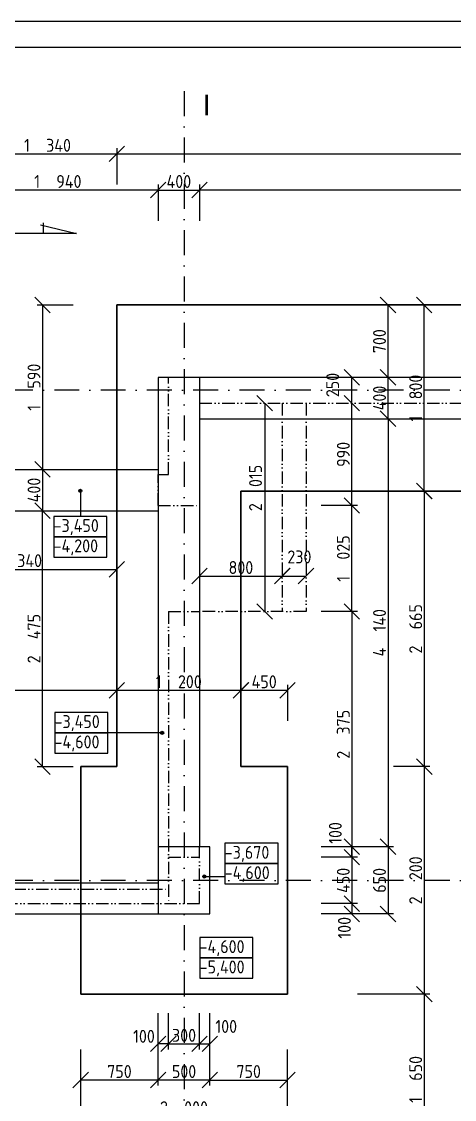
# Model space of a CAD drawing. Extents: x 4511820 to 5180432, y -1526536 to -944957.
# Drawn here: x 5134621 to 5138808, y -1447002 to -1436577 of the extents above; entities that cross this region are included whole.
import ezdxf

# ---------------------------------------------------------------- set-up
doc = ezdxf.new("R2010")
doc.units = 0
doc.header["$MEASUREMENT"] = 0
doc.linetypes.add('ACAD_ISO12W100', pattern=[22, 12, -3, 0.5, -3, 0.5, -3])
doc.linetypes.add('BODKOCIARKOVANA_3', pattern=[5.6, 3, -1.3, 0, -1.3])
doc.layers.get('0').update_dxf_attribs({"linetype": 'CONTINUOUS'})
doc.layers.get('Defpoints').update_dxf_attribs({"color": 61, "linetype": 'CONTINUOUS'})
for name, color, linetype in [('KÓTY', 4, 'CONTINUOUS'), ('MÚRY', 1, 'CONTINUOUS'), ('osi', 253, 'CONTINUOUS'), ('TENKÁ', 7, 'CONTINUOUS')]:
    doc.layers.add(name, color=color, linetype=linetype)
doc.styles.add('styl1', font='arial.ttf')
doc.styles.add('STYLE1', font='isocp.shx')
doc.dimstyles.new('STANDARD-50', dxfattribs={"dimtxt": 125, "dimasz": 150, "dimexe": 10, "dimexo": 200, "dimgap": 20, "dimtad": 1, "dimdsep": 46, "dimlunit": 6, "dimtxsty": 'STYLE1', "dimblk1": 'OBLIQUE', "dimblk2": 'OBLIQUE', "dimsah": 1, "dimcen": 2.5, "dimse1": 1, "dimse2": 1, "dimadec": 0, "dimazin": 0, "dimtfac": 1, "dimtmove": 1, "dimatfit": 3, "dimldrblk": 'OBLIQUE', "dimfxl": 1, "dimtolj": 1, "dimtzin": 0, "dimarcsym": 0})

# ---------------------------------------------------------------- blocks, each defined once
blk = doc.blocks.new('_OBLIQUE')
at = {"color": 0, "linetype": 'ByBlock'}
blk.add_line((-0.5, -0.5), (0.5, 0.5), dxfattribs=at)
blk = doc.blocks.new('*D37853')
at = {"layer": 'Defpoints', "color": 0}
for p in [(5135542, -1437856), (5135542, -1439318), (5134202, -1439718)]:
    blk.add_point(p, dxfattribs=at)
at = {"layer": 'KÓTY', "color": 0, "lineweight": -2}
blk.add_line((5134202, -1437856), (5135542, -1437856), dxfattribs=at)
at = {"layer": 'KÓTY', "color": 0, "linetype": 'ByBlock', "lineweight": -2, "xscale": 150, "yscale": 150, "zscale": 150, "rotation": 180}
blk.add_blockref('_OBLIQUE', (5134202, -1437856), dxfattribs=at)
at = {"layer": 'KÓTY', "color": 0, "linetype": 'ByBlock', "lineweight": -2, "xscale": 150, "yscale": 150, "zscale": 150}
blk.add_blockref('_OBLIQUE', (5135542, -1437856), dxfattribs=at)
at = {"layer": 'KÓTY', "color": 0, "insert": (5134872, -1437774), "char_height": 125, "attachment_point": 5, "style": 'STYLE1'}
blk.add_mtext('\\A1;1ﾠ340', dxfattribs=at)
blk = doc.blocks.new('*D37854')
at = {"layer": 'Defpoints', "color": 0}
for p in [(5149872, -1437856), (5135542, -1439318), (5149872, -1439318)]:
    blk.add_point(p, dxfattribs=at)
at = {"layer": 'KÓTY', "color": 0, "lineweight": -2}
blk.add_line((5135542, -1437856), (5149872, -1437856), dxfattribs=at)
at = {"layer": 'KÓTY', "color": 0, "linetype": 'ByBlock', "lineweight": -2, "xscale": 150, "yscale": 150, "zscale": 150, "rotation": 180}
blk.add_blockref('_OBLIQUE', (5135542, -1437856), dxfattribs=at)
at = {"layer": 'KÓTY', "color": 0, "linetype": 'ByBlock', "lineweight": -2, "xscale": 150, "yscale": 150, "zscale": 150}
blk.add_blockref('_OBLIQUE', (5149872, -1437856), dxfattribs=at)
at = {"layer": 'KÓTY', "color": 0, "insert": (5142707, -1437774), "char_height": 125, "attachment_point": 5, "style": 'STYLE1'}
blk.add_mtext('\\A1;14ﾠ330', dxfattribs=at)
blk = doc.blocks.new('*D37917')
at = {"layer": 'Defpoints', "color": 0}
for p in [(5130552, -1445983), (5135192, -1445983), (5135192, -1447165)]:
    blk.add_point(p, dxfattribs=at)
at = {"layer": 'KÓTY', "color": 0, "lineweight": -2}
blk.add_line((5130552, -1447165), (5135192, -1447165), dxfattribs=at)
at = {"layer": 'KÓTY', "color": 0, "linetype": 'ByBlock', "lineweight": -2, "xscale": 150, "yscale": 150, "zscale": 150, "rotation": 180}
blk.add_blockref('_OBLIQUE', (5130552, -1447165), dxfattribs=at)
at = {"layer": 'KÓTY', "color": 0, "linetype": 'ByBlock', "lineweight": -2, "xscale": 150, "yscale": 150, "zscale": 150}
blk.add_blockref('_OBLIQUE', (5135192, -1447165), dxfattribs=at)
at = {"layer": 'KÓTY', "color": 0, "insert": (5132872, -1447082), "char_height": 125, "attachment_point": 5, "style": 'STYLE1'}
blk.add_mtext('\\A1;4ﾠ640', dxfattribs=at)
blk = doc.blocks.new('*D37918')
at = {"layer": 'Defpoints', "color": 0}
for p in [(5135192, -1445983), (5137192, -1445983), (5137192, -1447165)]:
    blk.add_point(p, dxfattribs=at)
at = {"layer": 'KÓTY', "color": 0, "lineweight": -2}
blk.add_line((5135192, -1447165), (5137192, -1447165), dxfattribs=at)
at = {"layer": 'KÓTY', "color": 0, "linetype": 'ByBlock', "lineweight": -2, "xscale": 150, "yscale": 150, "zscale": 150, "rotation": 180}
blk.add_blockref('_OBLIQUE', (5135192, -1447165), dxfattribs=at)
at = {"layer": 'KÓTY', "color": 0, "linetype": 'ByBlock', "lineweight": -2, "xscale": 150, "yscale": 150, "zscale": 150}
blk.add_blockref('_OBLIQUE', (5137192, -1447165), dxfattribs=at)
at = {"layer": 'KÓTY', "color": 0, "insert": (5136192, -1447082), "char_height": 125, "attachment_point": 5, "style": 'STYLE1'}
blk.add_mtext('\\A1;2ﾠ000', dxfattribs=at)
blk = doc.blocks.new('*D37925')
at = {"layer": 'Defpoints', "color": 0}
for p in [(5135942.5, -1445208), (5136442.5, -1445208), (5135942.5, -1446814.5)]:
    blk.add_point(p, dxfattribs=at)
at = {"layer": 'KÓTY', "color": 0, "lineweight": -2}
blk.add_line((5136442.5, -1446814.5), (5135942.5, -1446814.5), dxfattribs=at)
at = {"layer": 'KÓTY', "color": 0, "linetype": 'ByBlock', "lineweight": -2, "xscale": 150, "yscale": 150, "zscale": 150, "rotation": 180}
blk.add_blockref('_OBLIQUE', (5135942.5, -1446814.5), dxfattribs=at)
at = {"layer": 'KÓTY', "color": 0, "linetype": 'ByBlock', "lineweight": -2, "xscale": 150, "yscale": 150, "zscale": 150}
blk.add_blockref('_OBLIQUE', (5136442.5, -1446814.5), dxfattribs=at)
at = {"layer": 'KÓTY', "color": 0, "insert": (5136192.5, -1446732), "char_height": 125, "attachment_point": 5, "style": 'STYLE1'}
blk.add_mtext('\\A1;500', dxfattribs=at)
blk = doc.blocks.new('*D37926')
at = {"layer": 'Defpoints', "color": 0}
for p in [(5135192.5, -1445208), (5135942.5, -1445208), (5135192.5, -1446814.5)]:
    blk.add_point(p, dxfattribs=at)
at = {"layer": 'KÓTY', "color": 0, "lineweight": -2}
blk.add_line((5135942.5, -1446814.5), (5135192.5, -1446814.5), dxfattribs=at)
at = {"layer": 'KÓTY', "color": 0, "linetype": 'ByBlock', "lineweight": -2, "xscale": 150, "yscale": 150, "zscale": 150, "rotation": 180}
blk.add_blockref('_OBLIQUE', (5135192.5, -1446814.5), dxfattribs=at)
at = {"layer": 'KÓTY', "color": 0, "linetype": 'ByBlock', "lineweight": -2, "xscale": 150, "yscale": 150, "zscale": 150}
blk.add_blockref('_OBLIQUE', (5135942.5, -1446814.5), dxfattribs=at)
at = {"layer": 'KÓTY', "color": 0, "insert": (5135567.5, -1446732), "char_height": 125, "attachment_point": 5, "style": 'STYLE1'}
blk.add_mtext('\\A1;750', dxfattribs=at)
blk = doc.blocks.new('*D37927')
at = {"layer": 'Defpoints', "color": 0}
for p in [(5136442.5, -1445208), (5137192.5, -1445208), (5137192.5, -1446814.5)]:
    blk.add_point(p, dxfattribs=at)
at = {"layer": 'KÓTY', "color": 0, "lineweight": -2}
blk.add_line((5136442.5, -1446814.5), (5137192.5, -1446814.5), dxfattribs=at)
at = {"layer": 'KÓTY', "color": 0, "linetype": 'ByBlock', "lineweight": -2, "xscale": 150, "yscale": 150, "zscale": 150, "rotation": 180}
blk.add_blockref('_OBLIQUE', (5136442.5, -1446814.5), dxfattribs=at)
at = {"layer": 'KÓTY', "color": 0, "linetype": 'ByBlock', "lineweight": -2, "xscale": 150, "yscale": 150, "zscale": 150}
blk.add_blockref('_OBLIQUE', (5137192.5, -1446814.5), dxfattribs=at)
at = {"layer": 'KÓTY', "color": 0, "insert": (5136817.5, -1446732), "char_height": 125, "attachment_point": 5, "style": 'STYLE1'}
blk.add_mtext('\\A1;750', dxfattribs=at)
blk = doc.blocks.new('*D37928')
at = {"layer": 'Defpoints', "color": 0}
for p in [(5136342.5, -1444940.5), (5136442.5, -1444940.5), (5136442.5, -1446464.5)]:
    blk.add_point(p, dxfattribs=at)
at = {"layer": 'KÓTY', "color": 0, "lineweight": -2}
blk.add_line((5136342.5, -1446464.5), (5136442.5, -1446464.5), dxfattribs=at)
at = {"layer": 'KÓTY', "color": 0, "linetype": 'ByBlock', "lineweight": -2, "xscale": 150, "yscale": 150, "zscale": 150, "rotation": 180}
blk.add_blockref('_OBLIQUE', (5136342.5, -1446464.5), dxfattribs=at)
at = {"layer": 'KÓTY', "color": 0, "linetype": 'ByBlock', "lineweight": -2, "xscale": 150, "yscale": 150, "zscale": 150}
blk.add_blockref('_OBLIQUE', (5136442.5, -1446464.5), dxfattribs=at)
at = {"layer": 'KÓTY', "color": 0, "insert": (5136600.5, -1446296), "char_height": 125, "attachment_point": 5, "style": 'STYLE1'}
blk.add_mtext('\\A1;100', dxfattribs=at)
blk = doc.blocks.new('*D37929')
at = {"layer": 'Defpoints', "color": 0}
for p in [(5135942.5, -1444940.5), (5136042.5, -1444940.5), (5135942.5, -1446464.5)]:
    blk.add_point(p, dxfattribs=at)
at = {"layer": 'KÓTY', "color": 0, "lineweight": -2}
blk.add_line((5136042.5, -1446464.5), (5135942.5, -1446464.5), dxfattribs=at)
at = {"layer": 'KÓTY', "color": 0, "linetype": 'ByBlock', "lineweight": -2, "xscale": 150, "yscale": 150, "zscale": 150, "rotation": 180}
blk.add_blockref('_OBLIQUE', (5135942.5, -1446464.5), dxfattribs=at)
at = {"layer": 'KÓTY', "color": 0, "linetype": 'ByBlock', "lineweight": -2, "xscale": 150, "yscale": 150, "zscale": 150}
blk.add_blockref('_OBLIQUE', (5136042.5, -1446464.5), dxfattribs=at)
at = {"layer": 'KÓTY', "color": 0, "insert": (5135805, -1446391.5), "char_height": 125, "attachment_point": 5, "style": 'STYLE1'}
blk.add_mtext('\\A1;100', dxfattribs=at)
blk = doc.blocks.new('*D37930')
at = {"layer": 'Defpoints', "color": 0}
for p in [(5136042.5, -1445108), (5136342.5, -1445108), (5136342.5, -1446464.5)]:
    blk.add_point(p, dxfattribs=at)
at = {"layer": 'KÓTY', "color": 0, "lineweight": -2}
blk.add_line((5136042.5, -1446464.5), (5136342.5, -1446464.5), dxfattribs=at)
at = {"layer": 'KÓTY', "color": 0, "linetype": 'ByBlock', "lineweight": -2, "xscale": 150, "yscale": 150, "zscale": 150, "rotation": 180}
blk.add_blockref('_OBLIQUE', (5136042.5, -1446464.5), dxfattribs=at)
at = {"layer": 'KÓTY', "color": 0, "linetype": 'ByBlock', "lineweight": -2, "xscale": 150, "yscale": 150, "zscale": 150}
blk.add_blockref('_OBLIQUE', (5136342.5, -1446464.5), dxfattribs=at)
at = {"layer": 'KÓTY', "color": 0, "insert": (5136192.5, -1446382), "char_height": 125, "attachment_point": 5, "style": 'STYLE1'}
blk.add_mtext('\\A1;300', dxfattribs=at)
blk = doc.blocks.new('*D37933')
at = {"layer": 'Defpoints', "color": 0}
for p in [(5132702, -1443045), (5135542, -1443045), (5135542, -1443045)]:
    blk.add_point(p, dxfattribs=at)
at = {"layer": 'KÓTY', "color": 0, "lineweight": -2}
blk.add_line((5132702, -1443045), (5135542, -1443045), dxfattribs=at)
at = {"layer": 'KÓTY', "color": 0, "linetype": 'ByBlock', "lineweight": -2, "xscale": 150, "yscale": 150, "zscale": 150, "rotation": 180}
blk.add_blockref('_OBLIQUE', (5132702, -1443045), dxfattribs=at)
at = {"layer": 'KÓTY', "color": 0, "linetype": 'ByBlock', "lineweight": -2, "xscale": 150, "yscale": 150, "zscale": 150}
blk.add_blockref('_OBLIQUE', (5135542, -1443045), dxfattribs=at)
at = {"layer": 'KÓTY', "color": 0, "insert": (5134122, -1442962), "char_height": 125, "attachment_point": 5, "style": 'STYLE1'}
blk.add_mtext('\\A1;2ﾠ840', dxfattribs=at)
blk = doc.blocks.new('*D37944')
at = {"layer": 'Defpoints', "color": 0}
for p in [(5135462, -1439318), (5134824, -1440908), (5135462, -1440908)]:
    blk.add_point(p, dxfattribs=at)
at = {"layer": 'KÓTY', "color": 0, "lineweight": -2}
blk.add_line((5134824, -1439318), (5134824, -1440908), dxfattribs=at)
at = {"layer": 'KÓTY', "color": 0, "linetype": 'ByBlock', "lineweight": -2, "xscale": 150, "yscale": 150, "zscale": 150}
for p, rotation in [((5134824, -1439318), 90), ((5134824, -1440908), 270)]:
    blk.add_blockref('_OBLIQUE', p, dxfattribs=dict(at, rotation=rotation))
at = {"layer": 'KÓTY', "color": 0, "insert": (5134741, -1440113), "char_height": 125, "attachment_point": 5, "rotation": 90, "style": 'STYLE1'}
blk.add_mtext('\\A1;1ﾠ590', dxfattribs=at)
blk = doc.blocks.new('*D37945')
at = {"layer": 'Defpoints', "color": 0}
for p in [(5135462, -1440908), (5134824, -1441308), (5135462, -1441308)]:
    blk.add_point(p, dxfattribs=at)
at = {"layer": 'KÓTY', "color": 0, "lineweight": -2}
blk.add_line((5134824, -1440908), (5134824, -1441308), dxfattribs=at)
at = {"layer": 'KÓTY', "color": 0, "linetype": 'ByBlock', "lineweight": -2, "xscale": 150, "yscale": 150, "zscale": 150}
for p, rotation in [((5134824, -1440908), 90), ((5134824, -1441308), 270)]:
    blk.add_blockref('_OBLIQUE', p, dxfattribs=dict(at, rotation=rotation))
at = {"layer": 'KÓTY', "color": 0, "insert": (5134741.5, -1441108), "char_height": 125, "attachment_point": 5, "rotation": 90, "style": 'STYLE1'}
blk.add_mtext('\\A1;400', dxfattribs=at)
blk = doc.blocks.new('*D37947')
at = {"layer": 'Defpoints', "color": 0}
for p in [(5134824, -1441308), (5135542, -1441308), (5135542, -1443783)]:
    blk.add_point(p, dxfattribs=at)
at = {"layer": 'KÓTY', "color": 0, "lineweight": -2}
blk.add_line((5134824, -1443783), (5134824, -1441308), dxfattribs=at)
at = {"layer": 'KÓTY', "color": 0, "linetype": 'ByBlock', "lineweight": -2, "xscale": 150, "yscale": 150, "zscale": 150}
for p, rotation in [((5134824, -1441308), 90), ((5134824, -1443783), 270)]:
    blk.add_blockref('_OBLIQUE', p, dxfattribs=dict(at, rotation=rotation))
at = {"layer": 'KÓTY', "color": 0, "insert": (5134741, -1442545), "char_height": 125, "attachment_point": 5, "rotation": 90, "style": 'STYLE1'}
blk.add_mtext('\\A1;2ﾠ475', dxfattribs=at)
blk = doc.blocks.new('*D37962')
at = {"layer": 'Defpoints', "color": 0}
for p in [(5135542, -1441875), (5134202, -1442548), (5135542, -1442548)]:
    blk.add_point(p, dxfattribs=at)
at = {"layer": 'KÓTY', "color": 0, "lineweight": -2}
blk.add_line((5134202, -1441875), (5135542, -1441875), dxfattribs=at)
at = {"layer": 'KÓTY', "color": 0, "linetype": 'ByBlock', "lineweight": -2, "xscale": 150, "yscale": 150, "zscale": 150, "rotation": 180}
blk.add_blockref('_OBLIQUE', (5134202, -1441875), dxfattribs=at)
at = {"layer": 'KÓTY', "color": 0, "linetype": 'ByBlock', "lineweight": -2, "xscale": 150, "yscale": 150, "zscale": 150}
blk.add_blockref('_OBLIQUE', (5135542, -1441875), dxfattribs=at)
at = {"layer": 'KÓTY', "color": 0, "insert": (5134592, -1441791), "char_height": 125, "attachment_point": 5, "style": 'STYLE1'}
blk.add_mtext('\\A1;1ﾠ340', dxfattribs=at)
blk = doc.blocks.new('*D37995')
at = {"layer": 'Defpoints', "color": 0}
for p in [(5135542, -1443045), (5136742, -1443045), (5136742, -1443045)]:
    blk.add_point(p, dxfattribs=at)
at = {"layer": 'KÓTY', "color": 0, "lineweight": -2}
blk.add_line((5135542, -1443045), (5136742, -1443045), dxfattribs=at)
at = {"layer": 'KÓTY', "color": 0, "linetype": 'ByBlock', "lineweight": -2, "xscale": 150, "yscale": 150, "zscale": 150, "rotation": 180}
blk.add_blockref('_OBLIQUE', (5135542, -1443045), dxfattribs=at)
at = {"layer": 'KÓTY', "color": 0, "linetype": 'ByBlock', "lineweight": -2, "xscale": 150, "yscale": 150, "zscale": 150}
blk.add_blockref('_OBLIQUE', (5136742, -1443045), dxfattribs=at)
at = {"layer": 'KÓTY', "color": 0, "insert": (5136142, -1442962), "char_height": 125, "attachment_point": 5, "style": 'STYLE1'}
blk.add_mtext('\\A1;1ﾠ200', dxfattribs=at)
blk = doc.blocks.new('*D37996')
at = {"layer": 'Defpoints', "color": 0}
for p in [(5137192, -1443783), (5137192, -1445983), (5138516, -1445983)]:
    blk.add_point(p, dxfattribs=at)
at = {"layer": 'KÓTY', "color": 0, "lineweight": -2}
blk.add_line((5138516, -1443783), (5138516, -1445983), dxfattribs=at)
at = {"layer": 'KÓTY', "color": 0, "linetype": 'ByBlock', "lineweight": -2, "xscale": 150, "yscale": 150, "zscale": 150}
for p, rotation in [((5138516, -1443783), 90), ((5138516, -1445983), 270)]:
    blk.add_blockref('_OBLIQUE', p, dxfattribs=dict(at, rotation=rotation))
at = {"layer": 'KÓTY', "color": 0, "insert": (5138433, -1444883), "char_height": 125, "attachment_point": 5, "rotation": 90, "style": 'STYLE1'}
blk.add_mtext('\\A1;2ﾠ200', dxfattribs=at)
blk = doc.blocks.new('*D37997')
at = {"layer": 'Defpoints', "color": 0}
for p in [(5136742, -1441118), (5136742, -1443783), (5138516, -1443783)]:
    blk.add_point(p, dxfattribs=at)
at = {"layer": 'KÓTY', "color": 0, "lineweight": -2}
blk.add_line((5138516, -1441118), (5138516, -1443783), dxfattribs=at)
at = {"layer": 'KÓTY', "color": 0, "linetype": 'ByBlock', "lineweight": -2, "xscale": 150, "yscale": 150, "zscale": 150}
for p, rotation in [((5138516, -1441118), 90), ((5138516, -1443783), 270)]:
    blk.add_blockref('_OBLIQUE', p, dxfattribs=dict(at, rotation=rotation))
at = {"layer": 'KÓTY', "color": 0, "insert": (5138433, -1442450), "char_height": 125, "attachment_point": 5, "rotation": 90, "style": 'STYLE1'}
blk.add_mtext('\\A1;2ﾠ665', dxfattribs=at)
blk = doc.blocks.new('*D37998')
at = {"layer": 'Defpoints', "color": 0}
for p in [(5136342, -1440418), (5136342, -1444558), (5138166, -1444558)]:
    blk.add_point(p, dxfattribs=at)
at = {"layer": 'KÓTY', "color": 0, "lineweight": -2}
blk.add_line((5138166, -1440418), (5138166, -1444558), dxfattribs=at)
at = {"layer": 'KÓTY', "color": 0, "linetype": 'ByBlock', "lineweight": -2, "xscale": 150, "yscale": 150, "zscale": 150}
for p, rotation in [((5138166, -1440418), 90), ((5138166, -1444558), 270)]:
    blk.add_blockref('_OBLIQUE', p, dxfattribs=dict(at, rotation=rotation))
at = {"layer": 'KÓTY', "color": 0, "insert": (5138083, -1442488), "char_height": 125, "attachment_point": 5, "rotation": 90, "style": 'STYLE1'}
blk.add_mtext('\\A1;4ﾠ140', dxfattribs=at)
blk = doc.blocks.new('*D37999')
at = {"layer": 'Defpoints', "color": 0}
for p in [(5136342.5, -1444558), (5137815.5, -1444558), (5136342.5, -1444658)]:
    blk.add_point(p, dxfattribs=at)
at = {"layer": 'KÓTY', "color": 0, "lineweight": -2}
blk.add_line((5137815.5, -1444658), (5137815.5, -1444558), dxfattribs=at)
at = {"layer": 'KÓTY', "color": 0, "linetype": 'ByBlock', "lineweight": -2, "xscale": 150, "yscale": 150, "zscale": 150}
for p, rotation in [((5137815.5, -1444558), 90), ((5137815.5, -1444658), 270)]:
    blk.add_blockref('_OBLIQUE', p, dxfattribs=dict(at, rotation=rotation))
at = {"layer": 'KÓTY', "color": 0, "insert": (5137655.5, -1444424.5), "char_height": 125, "attachment_point": 5, "rotation": 90, "style": 'STYLE1'}
blk.add_mtext('\\A1;100', dxfattribs=at)
blk = doc.blocks.new('*D38000')
at = {"layer": 'Defpoints', "color": 0}
for p in [(5136042, -1442283), (5136042, -1444658), (5137815, -1444658)]:
    blk.add_point(p, dxfattribs=at)
at = {"layer": 'KÓTY', "color": 0, "lineweight": -2}
blk.add_line((5137815, -1442283), (5137815, -1444658), dxfattribs=at)
at = {"layer": 'KÓTY', "color": 0, "linetype": 'ByBlock', "lineweight": -2, "xscale": 150, "yscale": 150, "zscale": 150}
for p, rotation in [((5137815, -1442283), 90), ((5137815, -1444658), 270)]:
    blk.add_blockref('_OBLIQUE', p, dxfattribs=dict(at, rotation=rotation))
at = {"layer": 'KÓTY', "color": 0, "insert": (5137733, -1443470), "char_height": 125, "attachment_point": 5, "rotation": 90, "style": 'STYLE1'}
blk.add_mtext('\\A1;2ﾠ375', dxfattribs=at)
blk = doc.blocks.new('*D38001')
at = {"layer": 'Defpoints', "color": 0}
for p in [(5136142, -1441258), (5137815, -1441258), (5136042, -1442283)]:
    blk.add_point(p, dxfattribs=at)
at = {"layer": 'KÓTY', "color": 0, "lineweight": -2}
blk.add_line((5137815, -1442283), (5137815, -1441258), dxfattribs=at)
at = {"layer": 'KÓTY', "color": 0, "linetype": 'ByBlock', "lineweight": -2, "xscale": 150, "yscale": 150, "zscale": 150}
for p, rotation in [((5137815, -1441258), 90), ((5137815, -1442283), 270)]:
    blk.add_blockref('_OBLIQUE', p, dxfattribs=dict(at, rotation=rotation))
at = {"layer": 'KÓTY', "color": 0, "insert": (5137733, -1441770), "char_height": 125, "attachment_point": 5, "rotation": 90, "style": 'STYLE1'}
blk.add_mtext('\\A1;1ﾠ025', dxfattribs=at)
blk = doc.blocks.new('*D38002')
at = {"layer": 'Defpoints', "color": 0}
for p in [(5136342.5, -1440268), (5137815.5, -1440268), (5136342.5, -1441258)]:
    blk.add_point(p, dxfattribs=at)
at = {"layer": 'KÓTY', "color": 0, "lineweight": -2}
blk.add_line((5137815.5, -1441258), (5137815.5, -1440268), dxfattribs=at)
at = {"layer": 'KÓTY', "color": 0, "linetype": 'ByBlock', "lineweight": -2, "xscale": 150, "yscale": 150, "zscale": 150}
for p, rotation in [((5137815.5, -1440268), 90), ((5137815.5, -1441258), 270)]:
    blk.add_blockref('_OBLIQUE', p, dxfattribs=dict(at, rotation=rotation))
at = {"layer": 'KÓTY', "color": 0, "insert": (5137733, -1440763), "char_height": 125, "attachment_point": 5, "rotation": 90, "style": 'STYLE1'}
blk.add_mtext('\\A1;990', dxfattribs=at)
blk = doc.blocks.new('*D38003')
at = {"layer": 'Defpoints', "color": 0}
for p in [(5137815, -1440018), (5137815, -1440018), (5137815, -1440268)]:
    blk.add_point(p, dxfattribs=at)
at = {"layer": 'KÓTY', "color": 0, "lineweight": -2}
blk.add_line((5137815, -1440268), (5137815, -1440018), dxfattribs=at)
at = {"layer": 'KÓTY', "color": 0, "linetype": 'ByBlock', "lineweight": -2, "xscale": 150, "yscale": 150, "zscale": 150}
for p, rotation in [((5137815, -1440018), 90), ((5137815, -1440268), 270)]:
    blk.add_blockref('_OBLIQUE', p, dxfattribs=dict(at, rotation=rotation))
at = {"layer": 'KÓTY', "color": 0, "insert": (5137630, -1440092), "char_height": 125, "attachment_point": 5, "rotation": 90, "style": 'STYLE1'}
blk.add_mtext('\\A1;250', dxfattribs=at)
blk = doc.blocks.new('*D38004')
at = {"layer": 'Defpoints', "color": 0}
for p in [(5138165.5, -1440018), (5138165.5, -1440018), (5138165.5, -1440418)]:
    blk.add_point(p, dxfattribs=at)
at = {"layer": 'KÓTY', "color": 0, "lineweight": -2}
blk.add_line((5138165.5, -1440418), (5138165.5, -1440018), dxfattribs=at)
at = {"layer": 'KÓTY', "color": 0, "linetype": 'ByBlock', "lineweight": -2, "xscale": 150, "yscale": 150, "zscale": 150}
for p, rotation in [((5138165.5, -1440018), 90), ((5138165.5, -1440418), 270)]:
    blk.add_blockref('_OBLIQUE', p, dxfattribs=dict(at, rotation=rotation))
at = {"layer": 'KÓTY', "color": 0, "insert": (5138083, -1440218), "char_height": 125, "attachment_point": 5, "rotation": 90, "style": 'STYLE1'}
blk.add_mtext('\\A1;400', dxfattribs=at)
blk = doc.blocks.new('*D38005')
at = {"layer": 'Defpoints', "color": 0}
for p in [(5138165.5, -1439318), (5138165.5, -1439318), (5138165.5, -1440018)]:
    blk.add_point(p, dxfattribs=at)
at = {"layer": 'KÓTY', "color": 0, "lineweight": -2}
blk.add_line((5138165.5, -1440018), (5138165.5, -1439318), dxfattribs=at)
at = {"layer": 'KÓTY', "color": 0, "linetype": 'ByBlock', "lineweight": -2, "xscale": 150, "yscale": 150, "zscale": 150}
for p, rotation in [((5138165.5, -1439318), 90), ((5138165.5, -1440018), 270)]:
    blk.add_blockref('_OBLIQUE', p, dxfattribs=dict(at, rotation=rotation))
at = {"layer": 'KÓTY', "color": 0, "insert": (5138083, -1439668), "char_height": 125, "attachment_point": 5, "rotation": 90, "style": 'STYLE1'}
blk.add_mtext('\\A1;700', dxfattribs=at)
blk = doc.blocks.new('*D38006')
at = {"layer": 'Defpoints', "color": 0}
for p in [(5138515.5, -1439318), (5138515.5, -1439318), (5138515.5, -1441118)]:
    blk.add_point(p, dxfattribs=at)
at = {"layer": 'KÓTY', "color": 0, "lineweight": -2}
blk.add_line((5138515.5, -1441118), (5138515.5, -1439318), dxfattribs=at)
at = {"layer": 'KÓTY', "color": 0, "linetype": 'ByBlock', "lineweight": -2, "xscale": 150, "yscale": 150, "zscale": 150}
for p, rotation in [((5138515.5, -1439318), 90), ((5138515.5, -1441118), 270)]:
    blk.add_blockref('_OBLIQUE', p, dxfattribs=dict(at, rotation=rotation))
at = {"layer": 'KÓTY', "color": 0, "insert": (5138432.957367, -1440218), "char_height": 125, "attachment_point": 5, "rotation": 90, "style": 'STYLE1'}
blk.add_mtext('\\A1;1ﾠ800', dxfattribs=at)
blk = doc.blocks.new('*D38007')
at = {"layer": 'Defpoints', "color": 0}
for p in [(5137142, -1440268), (5136973, -1442283), (5137142, -1442283)]:
    blk.add_point(p, dxfattribs=at)
at = {"layer": 'KÓTY', "color": 0, "lineweight": -2}
blk.add_line((5136973, -1440268), (5136973, -1442283), dxfattribs=at)
at = {"layer": 'KÓTY', "color": 0, "linetype": 'ByBlock', "lineweight": -2, "xscale": 150, "yscale": 150, "zscale": 150}
for p, rotation in [((5136973, -1440268), 90), ((5136973, -1442283), 270)]:
    blk.add_blockref('_OBLIQUE', p, dxfattribs=dict(at, rotation=rotation))
at = {"layer": 'KÓTY', "color": 0, "insert": (5136884, -1441088), "char_height": 125, "attachment_point": 5, "rotation": 90, "style": 'STYLE1'}
blk.add_mtext('\\A1;2ﾠ015', dxfattribs=at)
blk = doc.blocks.new('*D38008')
at = {"layer": 'Defpoints', "color": 0}
for p in [(5137142.5, -1441940), (5136342.5, -1442283), (5137142.5, -1442283)]:
    blk.add_point(p, dxfattribs=at)
at = {"layer": 'KÓTY', "color": 0, "lineweight": -2}
blk.add_line((5136342.5, -1441940), (5137142.5, -1441940), dxfattribs=at)
at = {"layer": 'KÓTY', "color": 0, "linetype": 'ByBlock', "lineweight": -2, "xscale": 150, "yscale": 150, "zscale": 150, "rotation": 180}
blk.add_blockref('_OBLIQUE', (5136342.5, -1441940), dxfattribs=at)
at = {"layer": 'KÓTY', "color": 0, "linetype": 'ByBlock', "lineweight": -2, "xscale": 150, "yscale": 150, "zscale": 150}
blk.add_blockref('_OBLIQUE', (5137142.5, -1441940), dxfattribs=at)
at = {"layer": 'KÓTY', "color": 0, "insert": (5136742.5, -1441857.5), "char_height": 125, "attachment_point": 5, "style": 'STYLE1'}
blk.add_mtext('\\A1;800', dxfattribs=at)
blk = doc.blocks.new('*D38009')
at = {"layer": 'Defpoints', "color": 0}
for p in [(5137142, -1441940), (5137372, -1441940), (5137372, -1441940)]:
    blk.add_point(p, dxfattribs=at)
at = {"layer": 'KÓTY', "color": 0, "lineweight": -2}
blk.add_line((5137142, -1441940), (5137372, -1441940), dxfattribs=at)
at = {"layer": 'KÓTY', "color": 0, "linetype": 'ByBlock', "lineweight": -2, "xscale": 150, "yscale": 150, "zscale": 150, "rotation": 180}
blk.add_blockref('_OBLIQUE', (5137142, -1441940), dxfattribs=at)
at = {"layer": 'KÓTY', "color": 0, "linetype": 'ByBlock', "lineweight": -2, "xscale": 150, "yscale": 150, "zscale": 150}
blk.add_blockref('_OBLIQUE', (5137372, -1441940), dxfattribs=at)
at = {"layer": 'KÓTY', "color": 0, "insert": (5137308, -1441755), "char_height": 125, "attachment_point": 5, "style": 'STYLE1'}
blk.add_mtext('\\A1;230', dxfattribs=at)
blk = doc.blocks.new('*D38010')
at = {"layer": 'Defpoints', "color": 0}
for p in [(5136342.5, -1444658), (5136342.5, -1445108), (5137815.5, -1445108)]:
    blk.add_point(p, dxfattribs=at)
at = {"layer": 'KÓTY', "color": 0, "lineweight": -2}
blk.add_line((5137815.5, -1444658), (5137815.5, -1445108), dxfattribs=at)
at = {"layer": 'KÓTY', "color": 0, "linetype": 'ByBlock', "lineweight": -2, "xscale": 150, "yscale": 150, "zscale": 150}
for p, rotation in [((5137815.5, -1444658), 90), ((5137815.5, -1445108), 270)]:
    blk.add_blockref('_OBLIQUE', p, dxfattribs=dict(at, rotation=rotation))
at = {"layer": 'KÓTY', "color": 0, "insert": (5137733, -1444883), "char_height": 125, "attachment_point": 5, "rotation": 90, "style": 'STYLE1'}
blk.add_mtext('\\A1;450', dxfattribs=at)
blk = doc.blocks.new('*D38011')
at = {"layer": 'Defpoints', "color": 0}
for p in [(5136342.5, -1445108), (5136342.5, -1445208), (5137815.5, -1445208)]:
    blk.add_point(p, dxfattribs=at)
at = {"layer": 'KÓTY', "color": 0, "lineweight": -2}
blk.add_line((5137815.5, -1445108), (5137815.5, -1445208), dxfattribs=at)
at = {"layer": 'KÓTY', "color": 0, "linetype": 'ByBlock', "lineweight": -2, "xscale": 150, "yscale": 150, "zscale": 150}
for p, rotation in [((5137815.5, -1445108), 90), ((5137815.5, -1445208), 270)]:
    blk.add_blockref('_OBLIQUE', p, dxfattribs=dict(at, rotation=rotation))
at = {"layer": 'KÓTY', "color": 0, "insert": (5137743.5, -1445341.5), "char_height": 125, "attachment_point": 5, "rotation": 90, "style": 'STYLE1'}
blk.add_mtext('\\A1;100', dxfattribs=at)
blk = doc.blocks.new('*D38012')
at = {"layer": 'Defpoints', "color": 0}
for p in [(5136442.5, -1444558), (5136442.5, -1445208), (5138165.5, -1445208)]:
    blk.add_point(p, dxfattribs=at)
at = {"layer": 'KÓTY', "color": 0, "lineweight": -2}
blk.add_line((5138165.5, -1444558), (5138165.5, -1445208), dxfattribs=at)
at = {"layer": 'KÓTY', "color": 0, "linetype": 'ByBlock', "lineweight": -2, "xscale": 150, "yscale": 150, "zscale": 150}
for p, rotation in [((5138165.5, -1444558), 90), ((5138165.5, -1445208), 270)]:
    blk.add_blockref('_OBLIQUE', p, dxfattribs=dict(at, rotation=rotation))
at = {"layer": 'KÓTY', "color": 0, "insert": (5138083, -1444883), "char_height": 125, "attachment_point": 5, "rotation": 90, "style": 'STYLE1'}
blk.add_mtext('\\A1;650', dxfattribs=at)
blk = doc.blocks.new('*D38013')
at = {"layer": 'Defpoints', "color": 0}
for p in [(5137192, -1445983), (5137192, -1447633), (5138516, -1447633)]:
    blk.add_point(p, dxfattribs=at)
at = {"layer": 'KÓTY', "color": 0, "lineweight": -2}
blk.add_line((5138516, -1445983), (5138516, -1447633), dxfattribs=at)
at = {"layer": 'KÓTY', "color": 0, "linetype": 'ByBlock', "lineweight": -2, "xscale": 150, "yscale": 150, "zscale": 150}
for p, rotation in [((5138516, -1445983), 90), ((5138516, -1447633), 270)]:
    blk.add_blockref('_OBLIQUE', p, dxfattribs=dict(at, rotation=rotation))
at = {"layer": 'KÓTY', "color": 0, "insert": (5138433, -1446808), "char_height": 125, "attachment_point": 5, "rotation": 90, "style": 'STYLE1'}
blk.add_mtext('\\A1;1ﾠ650', dxfattribs=at)
blk = doc.blocks.new('*D38030')
at = {"layer": 'Defpoints', "color": 0}
for p in [(5137192, -1445983), (5141732, -1446083), (5141732, -1447165)]:
    blk.add_point(p, dxfattribs=at)
at = {"layer": 'KÓTY', "color": 0, "lineweight": -2}
blk.add_line((5137192, -1447165), (5141732, -1447165), dxfattribs=at)
at = {"layer": 'KÓTY', "color": 0, "linetype": 'ByBlock', "lineweight": -2, "xscale": 150, "yscale": 150, "zscale": 150, "rotation": 180}
blk.add_blockref('_OBLIQUE', (5137192, -1447165), dxfattribs=at)
at = {"layer": 'KÓTY', "color": 0, "linetype": 'ByBlock', "lineweight": -2, "xscale": 150, "yscale": 150, "zscale": 150}
blk.add_blockref('_OBLIQUE', (5141732, -1447165), dxfattribs=at)
at = {"layer": 'KÓTY', "color": 0, "insert": (5139462, -1447082), "char_height": 125, "attachment_point": 5, "style": 'STYLE1'}
blk.add_mtext('\\A1;4ﾠ540', dxfattribs=at)
blk = doc.blocks.new('*D39462')
at = {"layer": 'Defpoints', "color": 0}
for p in [(5137192.5, -1443045), (5136742.5, -1443783), (5137192.5, -1443783)]:
    blk.add_point(p, dxfattribs=at)
at = {"layer": 'KÓTY', "color": 0, "lineweight": -2}
blk.add_line((5136742.5, -1443045), (5137192.5, -1443045), dxfattribs=at)
at = {"layer": 'KÓTY', "color": 0, "linetype": 'ByBlock', "lineweight": -2, "xscale": 150, "yscale": 150, "zscale": 150, "rotation": 180}
blk.add_blockref('_OBLIQUE', (5136742.5, -1443045), dxfattribs=at)
at = {"layer": 'KÓTY', "color": 0, "linetype": 'ByBlock', "lineweight": -2, "xscale": 150, "yscale": 150, "zscale": 150}
blk.add_blockref('_OBLIQUE', (5137192.5, -1443045), dxfattribs=at)
at = {"layer": 'KÓTY', "color": 0, "insert": (5136967.5, -1442962.5), "char_height": 125, "attachment_point": 5, "style": 'STYLE1'}
blk.add_mtext('\\A1;450', dxfattribs=at)
blk = doc.blocks.new('*D39499')
at = {"layer": 'Defpoints', "color": 0}
for p in [(5135942, -1438206), (5134002, -1440018), (5135942, -1440018)]:
    blk.add_point(p, dxfattribs=at)
at = {"layer": 'KÓTY', "color": 0, "lineweight": -2}
blk.add_line((5134002, -1438206), (5135942, -1438206), dxfattribs=at)
at = {"layer": 'KÓTY', "color": 0, "linetype": 'ByBlock', "lineweight": -2, "xscale": 150, "yscale": 150, "zscale": 150, "rotation": 180}
blk.add_blockref('_OBLIQUE', (5134002, -1438206), dxfattribs=at)
at = {"layer": 'KÓTY', "color": 0, "linetype": 'ByBlock', "lineweight": -2, "xscale": 150, "yscale": 150, "zscale": 150}
blk.add_blockref('_OBLIQUE', (5135942, -1438206), dxfattribs=at)
at = {"layer": 'KÓTY', "color": 0, "insert": (5134972, -1438124), "char_height": 125, "attachment_point": 5, "style": 'STYLE1'}
blk.add_mtext('\\A1;1ﾠ940', dxfattribs=at)
blk = doc.blocks.new('*D39500')
at = {"layer": 'Defpoints', "color": 0}
for p in [(5136342.5, -1438206.5), (5135942.5, -1440018), (5136342.5, -1440018)]:
    blk.add_point(p, dxfattribs=at)
at = {"layer": 'KÓTY', "color": 0, "lineweight": -2}
blk.add_line((5135942.5, -1438206.5), (5136342.5, -1438206.5), dxfattribs=at)
at = {"layer": 'KÓTY', "color": 0, "linetype": 'ByBlock', "lineweight": -2, "xscale": 150, "yscale": 150, "zscale": 150, "rotation": 180}
blk.add_blockref('_OBLIQUE', (5135942.5, -1438206.5), dxfattribs=at)
at = {"layer": 'KÓTY', "color": 0, "linetype": 'ByBlock', "lineweight": -2, "xscale": 150, "yscale": 150, "zscale": 150}
blk.add_blockref('_OBLIQUE', (5136342.5, -1438206.5), dxfattribs=at)
at = {"layer": 'KÓTY', "color": 0, "insert": (5136142.5, -1438124), "char_height": 125, "attachment_point": 5, "style": 'STYLE1'}
blk.add_mtext('\\A1;400', dxfattribs=at)
blk = doc.blocks.new('*D39501')
at = {"layer": 'Defpoints', "color": 0}
for p in [(5149172, -1438206), (5136342, -1440018), (5149172, -1440018)]:
    blk.add_point(p, dxfattribs=at)
at = {"layer": 'KÓTY', "color": 0, "lineweight": -2}
blk.add_line((5136342, -1438206), (5149172, -1438206), dxfattribs=at)
at = {"layer": 'KÓTY', "color": 0, "linetype": 'ByBlock', "lineweight": -2, "xscale": 150, "yscale": 150, "zscale": 150, "rotation": 180}
blk.add_blockref('_OBLIQUE', (5136342, -1438206), dxfattribs=at)
at = {"layer": 'KÓTY', "color": 0, "linetype": 'ByBlock', "lineweight": -2, "xscale": 150, "yscale": 150, "zscale": 150}
blk.add_blockref('_OBLIQUE', (5149172, -1438206), dxfattribs=at)
at = {"layer": 'KÓTY', "color": 0, "insert": (5142757, -1438124), "char_height": 125, "attachment_point": 5, "style": 'STYLE1'}
blk.add_mtext('\\A1;12ﾠ830', dxfattribs=at)

msp = doc.modelspace()

# ---------------------------------------------------------------- hatches: boundary and pattern name
at = {"layer": 'KÓTY', "ltscale": 0.25}
for points in [[(5135174.605, -1441116.118, -1), (5135204.605, -1441116.118, -1)], [(5135981.184, -1443471.25, 1), (5135981.184, -1443441.25, 1)], [(5136403.5, -1444845.5, -1), (5136373.5, -1444845.5, -1)]]:
    msp.add_hatch(color=256, dxfattribs=at).paths.add_polyline_path(points)

# ---------------------------------------------------------------- linework, layer by layer
at = {"layer": 'KÓTY'}
for p, q in [((5135542.5, -1437803.097), (5135542.5, -1438153.097)), ((5135942.5, -1438153.097), (5135942.5, -1438503.097)), ((5136342.5, -1438153.097), (5136342.5, -1438503.097)), ((5134770.597, -1439318), (5135120.597, -1439318)), ((5135189.605, -1441116.118), (5135189.605, -1441363.5)), ((5137868.903, -1441258), (5137518.903, -1441258)), ((5137868.903, -1442283), (5137518.903, -1442283)), ((5137192.5, -1442991.597), (5137192.5, -1443341.597)), ((5135996.184, -1443456.25), (5135456, -1443456.25)), ((5134770.597, -1443783), (5135120.597, -1443783)), ((5138568.903, -1443783), (5138218.903, -1443783)), ((5137868.903, -1444558), (5137518.903, -1444558)), ((5138218.903, -1444558), (5137868.903, -1444558)), ((5137868.903, -1444658), (5137518.903, -1444658)), ((5136388.5, -1444845.5), (5136587.684, -1444845.5)), ((5137868.903, -1445108), (5137518.903, -1445108)), ((5137868.903, -1445208), (5137518.903, -1445208)), ((5138218.903, -1445208), (5137868.903, -1445208)), ((5138218.903, -1445983), (5137868.903, -1445983)), ((5138568.903, -1445983), (5138218.903, -1445983)), ((5135942.5, -1446517.903), (5135942.5, -1446167.903)), ((5136042.5, -1446517.903), (5136042.5, -1446167.903)), ((5136342.5, -1446517.903), (5136342.5, -1446167.903)), ((5136442.5, -1446517.903), (5136442.5, -1446167.903)), ((5135192.5, -1446867.903), (5135192.5, -1446517.903)), ((5135942.5, -1446867.903), (5135942.5, -1446517.903)), ((5136442.5, -1446867.903), (5136442.5, -1446517.903)), ((5137192.5, -1446867.903), (5137192.5, -1446517.903)), ((5135192.5, -1447217.903), (5135192.5, -1446867.903)), ((5137192.5, -1447217.903), (5137192.5, -1446867.903))]:
    msp.add_line(p, q, dxfattribs=at)
at = {"layer": 'KÓTY', "ltscale": 0.25}
for centre in [(5135189.605, -1441116.118), (5135981.184, -1443456.25), (5136388.5, -1444845.5)]:
    msp.add_circle(centre, 15, dxfattribs=at)
at = {"layer": 'MÚRY', "linetype": 'Continuous', "lineweight": 30}
for p, q in [((5135542.5, -1439318), (5149872.5, -1439318)), ((5135542.5, -1439318), (5135542.5, -1443783)), ((5136742.5, -1441118), (5149122.5, -1441118)), ((5136742.5, -1441118), (5136742.5, -1443783)), ((5135192.5, -1445983), (5135192.5, -1443783)), ((5135192.5, -1443783), (5135542.5, -1443783)), ((5136742.5, -1443783), (5137192.5, -1443783)), ((5137192.5, -1445983), (5137192.5, -1443783)), ((5135192.5, -1445983), (5137192.5, -1445983))]:
    msp.add_line(p, q, dxfattribs=at)
at = {"layer": 'osi', "linetype": 'BODKOCIARKOVANA_3', "ltscale": 80}
for p, q in [((5136192.5, -1437250.906), (5136192.5, -1469178.809)), ((5158927.164, -1440143), (5092648, -1440143)), ((5158927.164, -1444883), (5092648, -1444883))]:
    msp.add_line(p, q, dxfattribs=at)
at = {"layer": 'TENKÁ', "color": 7}
for p, q in [((5169932, -1436577.046), (5092166.96, -1436577.046)), ((5169682, -1436827.046), (5092416.96, -1436827.046))]:
    msp.add_line(p, q, dxfattribs=at)
at = {"layer": 'TENKÁ'}
for p, q in [((5134833.875, -1438627.057), (5134833.875, -1438523.807)), ((5135151.375, -1438627.057), (5134516.375, -1438627.057)), ((5134802.75, -1438543.932), (5135151.375, -1438627.057)), ((5135942.5, -1440908), (5135942.5, -1441308)), ((5129802.5, -1444908), (5135942.5, -1444908)), ((5129802.5, -1445208), (5135942.5, -1445208))]:
    msp.add_line(p, q, dxfattribs=at)
at = {"layer": 'TENKÁ', "linetype": 'Continuous', "lineweight": 25}
for p, q in [((5153922.5, -1440018), (5135942.5, -1440018)), ((5135942.5, -1440018), (5135942.5, -1440908)), ((5136342.5, -1440018), (5136342.5, -1444558)), ((5136342.5, -1440418), (5149322.5, -1440418)), ((5134002.5, -1440908), (5135942.5, -1440908)), ((5134002.5, -1441308), (5135942.5, -1441308)), ((5135942.5, -1441308), (5135942.5, -1444558)), ((5135942.5, -1444558), (5135942.5, -1445208)), ((5136442.5, -1444558), (5135942.5, -1444558)), ((5136442.5, -1445208), (5136442.5, -1444558)), ((5135942.5, -1445208), (5136442.5, -1445208))]:
    msp.add_line(p, q, dxfattribs=at)
at = {"layer": 'TENKÁ', "color": 40, "linetype": 'ACAD_ISO12W100', "ltscale": 10}
for p, q in [((5136042.5, -1440958), (5136042.5, -1440018)), ((5136342.5, -1440268), (5149172.5, -1440268)), ((5137142.5, -1440268), (5137142.5, -1442283)), ((5137372.5, -1440268), (5137372.5, -1442283)), ((5135942.5, -1440958), (5136042.5, -1440958)), ((5135942.5, -1441258), (5135942.5, -1440958)), ((5135942.5, -1441258), (5136342.5, -1441258)), ((5136042.5, -1442283), (5136042.5, -1445108)), ((5136042.5, -1442283), (5136342.5, -1442283)), ((5137372.5, -1442283), (5136342.5, -1442283)), ((5136342.5, -1445108), (5136342.5, -1444558)), ((5136042.5, -1444658), (5136342.5, -1444658)), ((5129702.5, -1444968), (5136042.5, -1444968)), ((5129402.5, -1445108), (5136342.5, -1445108))]:
    msp.add_line(p, q, dxfattribs=at)
at = {"layer": 'TENKÁ', "linetype": 'ACAD_ISO12W100', "ltscale": 10}
msp.add_line((5135942.5, -1441258), (5136042.5, -1441258), dxfattribs=at)
at = {"layer": 'TENKÁ', "ltscale": 0.25}
for points in [[(5135446.921, -1441559.75), (5135446.921, -1441363.5), (5134932.289, -1441363.5), (5134932.289, -1441559.75)], [(5135446.921, -1441756), (5135446.921, -1441559.75), (5134932.289, -1441559.75), (5134932.289, -1441756)], [(5135456, -1443456.25), (5135456, -1443260), (5134941.368, -1443260), (5134941.368, -1443456.25)], [(5135456, -1443652.5), (5135456, -1443456.25), (5134941.368, -1443456.25), (5134941.368, -1443652.5)], [(5137102.316, -1444721), (5137102.316, -1444524.75), (5136587.684, -1444524.75), (5136587.684, -1444721)], [(5137102.316, -1444917.25), (5137102.316, -1444721), (5136587.684, -1444721), (5136587.684, -1444917.25)], [(5136859, -1445632.75), (5136859, -1445436.5), (5136344.368, -1445436.5), (5136344.368, -1445632.75)], [(5136859, -1445829), (5136859, -1445632.75), (5136344.368, -1445632.75), (5136344.368, -1445829)]]:
    msp.add_lwpolyline(points, close=True, dxfattribs=at)

# ---------------------------------------------------------------- texts
for s, height, style, p in [('I', 200, 'styl1', (5136371.554, -1437483.288)), ('-3,450', 125, 'STYLE1', (5134931.178, -1441513.701)), ('-4,200', 125, 'STYLE1', (5134931.178, -1441709.951)), ('-3,450', 125, 'STYLE1', (5134940.257, -1443410.201)), ('-4,600', 125, 'STYLE1', (5134940.257, -1443606.451)), ('-3,670', 125, 'STYLE1', (5136586.573, -1444674.951)), ('-4,600', 125, 'STYLE1', (5136586.573, -1444871.201)), ('-4,600', 125, 'STYLE1', (5136343.257, -1445586.701)), ('-5,400', 125, 'STYLE1', (5136343.257, -1445782.951))]:
    msp.add_text(s, height=height, dxfattribs=dict(at, style=style)).set_placement(p)

# ---------------------------------------------------------------- dimensions: what is measured, and where the dimension line sits
at = {"layer": 'KÓTY'}
for base, p1, p2, picture, middle in [((5135542.5, -1437856.5), (5134202.5, -1439718), (5135542.5, -1439318), '*D37853', (5134872.5, -1437773.957)), ((5149872.5, -1437856.5), (5135542.5, -1439318), (5149872.5, -1439318), '*D37854', (5142707.5, -1437773.957)), ((5135942.5, -1438206.5), (5134002.5, -1440018), (5135942.5, -1440018), '*D39499', (5134972.5, -1438123.957)), ((5136342.5, -1438206.5), (5135942.5, -1440018), (5136342.5, -1440018), '*D39500', (5136142.5, -1438124)), ((5149172.5, -1438206.5), (5136342.5, -1440018), (5149172.5, -1440018), '*D39501', (5142757.5, -1438123.957)), ((5137372.5, -1441940), (5137142.5, -1441940), (5137372.5, -1441940), '*D38009', (5137308.25, -1441755)), ((5137142.5, -1441940), (5136342.5, -1442283), (5137142.5, -1442283), '*D38008', (5136742.5, -1441857.5)), ((5135542.5, -1443045), (5132702.5, -1443045), (5135542.5, -1443045), '*D37933', (5134122.5, -1442962.457)), ((5136742.5, -1443045), (5135542.5, -1443045), (5136742.5, -1443045), '*D37995', (5136142.5, -1442962.457)), ((5137192.5, -1443045), (5136742.5, -1443783), (5137192.5, -1443783), '*D39462', (5136967.5, -1442962.5)), ((5136342.5, -1446464.5), (5136042.5, -1445108), (5136342.5, -1445108), '*D37930', (5136192.5, -1446382)), ((5135192.5, -1446814.5), (5135942.5, -1445208), (5135192.5, -1445208), '*D37926', (5135567.5, -1446732)), ((5135942.5, -1446814.5), (5136442.5, -1445208), (5135942.5, -1445208), '*D37925', (5136192.5, -1446732)), ((5137192.5, -1446814.5), (5136442.5, -1445208), (5137192.5, -1445208), '*D37927', (5136817.5, -1446732)), ((5135192.5, -1447164.5), (5130552.5, -1445983), (5135192.5, -1445983), '*D37917', (5132872.5, -1447081.957)), ((5137192.5, -1447164.5), (5135192.5, -1445983), (5137192.5, -1445983), '*D37918', (5136192.5, -1447081.957)), ((5141732.5, -1447164.5), (5137192.5, -1445983), (5141732.5, -1446083), '*D38030', (5139462.5, -1447081.957))]:
    dim = msp.add_linear_dim(base=base, p1=p1, p2=p2, dimstyle='STANDARD-50', override={"dimtxsty": 'STYLE1', "dimldrblk": 'OBLIQUE'}, dxfattribs=at)
    dim.commit()
    dim.dimension.update_dxf_attribs({"geometry": picture, "text_midpoint": middle})
for base, p1, p2, picture, middle in [((5134824, -1440908), (5135462, -1439318), (5135462, -1440908), '*D37944', (5134741.457, -1440113)), ((5138165.5, -1439318), (5138165.5, -1440018), (5138165.5, -1439318), '*D38005', (5138083, -1439668)), ((5138515.5, -1439318), (5138515.5, -1441118), (5138515.5, -1439318), '*D38006', (5138432.957, -1440218)), ((5137815.5, -1440018), (5137815.5, -1440268), (5137815.5, -1440018), '*D38003', (5137630.5, -1440092.25)), ((5138165.5, -1440018), (5138165.5, -1440418), (5138165.5, -1440018), '*D38004', (5138083, -1440218)), ((5137815.5, -1440268), (5136342.5, -1441258), (5136342.5, -1440268), '*D38002', (5137733, -1440763)), ((5138165.5, -1444558), (5136342.5, -1440418), (5136342.5, -1444558), '*D37998', (5138082.957, -1442488)), ((5134824, -1441308), (5135462, -1440908), (5135462, -1441308), '*D37945', (5134741.5, -1441108)), ((5138515.5, -1443783), (5136742.5, -1441118), (5136742.5, -1443783), '*D37997', (5138432.957, -1442450.5)), ((5134824, -1441308), (5135542.5, -1443783), (5135542.5, -1441308), '*D37947', (5134741.457, -1442545.5)), ((5137815.5, -1441258), (5136042.5, -1442283), (5136142.5, -1441258), '*D38001', (5137732.957, -1441770.5)), ((5137815.5, -1444658), (5136042.5, -1442283), (5136042.5, -1444658), '*D38000', (5137732.957, -1443470.5)), ((5138515.5, -1445983), (5137192.5, -1443783), (5137192.5, -1445983), '*D37996', (5138432.957, -1444883)), ((5138165.5, -1445208), (5136442.5, -1444558), (5136442.5, -1445208), '*D38012', (5138083, -1444883)), ((5137815.5, -1445108), (5136342.5, -1444658), (5136342.5, -1445108), '*D38010', (5137733, -1444883)), ((5138515.5, -1447633), (5137192.5, -1445983), (5137192.5, -1447633), '*D38013', (5138432.957, -1446808))]:
    dim = msp.add_linear_dim(base=base, p1=p1, p2=p2, angle=90, dimstyle='STANDARD-50', override={"dimtxsty": 'STYLE1', "dimldrblk": 'OBLIQUE'}, dxfattribs=at)
    dim.commit()
    dim.dimension.update_dxf_attribs({"geometry": picture, "text_midpoint": middle})
for base, p1, p2, picture, middle in [((5136972.5, -1442283), (5137142.5, -1440268), (5137142.5, -1442283), '*D38007', (5136966.5, -1441088)), ((5137815.5, -1444558), (5136342.5, -1444658), (5136342.5, -1444558), '*D37999', (5137738, -1444424.5)), ((5137815.5, -1445208), (5136342.5, -1445108), (5136342.5, -1445208), '*D38011', (5137826, -1445341.5))]:
    dim = msp.add_linear_dim(base=base, p1=p1, p2=p2, angle=90, dimstyle='STANDARD-50', override={"dimtxsty": 'STYLE1', "dimldrblk": 'OBLIQUE'}, dxfattribs=at)
    dim.commit()
    dim.dimension.update_dxf_attribs({"geometry": picture, "text_midpoint": middle, "dimtype": 160})
for base, p1, p2, picture, middle in [((5135542.5, -1441875.5), (5134202.5, -1442548), (5135542.5, -1442548), '*D37962', (5134591.5, -1441874)), ((5136442.5, -1446464.5), (5136342.5, -1444940.5), (5136442.5, -1444940.5), '*D37928', (5136600.5, -1446378.5))]:
    dim = msp.add_linear_dim(base=base, p1=p1, p2=p2, dimstyle='STANDARD-50', override={"dimtxsty": 'STYLE1', "dimldrblk": 'OBLIQUE'}, dxfattribs=at)
    dim.commit()
    dim.dimension.update_dxf_attribs({"geometry": picture, "text_midpoint": middle, "dimtype": 160})
dim = msp.add_linear_dim(base=(5135942.5, -1446464.5), p1=(5136042.5, -1444940.5), p2=(5135942.5, -1444940.5), dimstyle='STANDARD-50', dxfattribs=at)
dim.commit()
dim.dimension.update_dxf_attribs({"geometry": '*D37929', "text_midpoint": (5135805, -1446474), "dimtype": 160})

doc.saveas('drawing.dxf')
